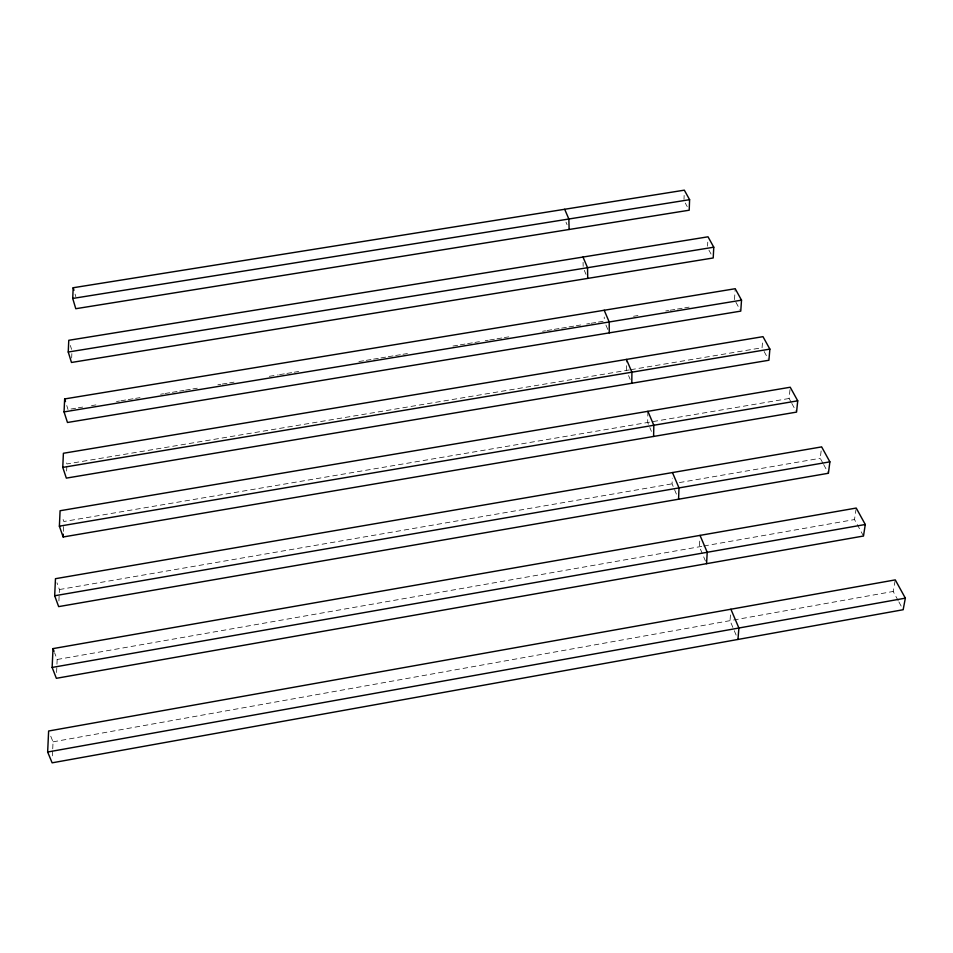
<?xml version="1.0" encoding="UTF-8"?>
<svg xmlns="http://www.w3.org/2000/svg" width="953" height="953" viewBox="0 0 953 953"><rect width="100%" height="100%" fill="white"/><g stroke="black" fill="none" stroke-linecap="round" stroke-linejoin="round"><path stroke-width="0.71" stroke-dasharray="4.76 3.57" d="M626.383 370.431L626.431 360.794M647.885 411.315L647.683 422.477L651.435 431.364M676.404 494.095L672.079 483.838L672.27 478.203M684.004 199.356L684.135 195.425M56.596 672.52L57.156 659.488L54.571 652.698M63.386 531.357L63.684 524.329M66.639 471.044L66.877 465.374M71.666 358.054L71.844 353.634M58.907 600.926L59.408 589.538L56.942 582.76M52.427 755.836L52.677 750.237M52.737 748.832L53.034 741.839L50.283 735.073M707.555 246.184L707.757 242.169M699.728 541.078L699.431 546.772L705.47 561.079M734.489 299.635L735.204 288.723M730.463 614.935L730.034 620.653L737.396 638.105M762.066 347.75L762.519 342.198M791.133 402.202L789.108 398.485L790.085 388.645M822.975 463.277L820.247 458.286L821.641 446.897M863.489 536.015L854.496 519.552L855.997 509.498M898.167 600.593L893.175 591.456L895.272 579.889M53.034 741.839L893.175 591.456M57.156 659.488L702.349 546.26M703.814 545.998L854.496 519.552M59.408 589.538L672.079 483.838M679.418 482.575L820.247 458.286M789.108 398.485L63.803 521.517L61.945 516.133M629.302 369.943L66.936 463.956L65.614 459.954M630.755 369.693L760.613 347.988M70.963 409.016L76.836 408.051M78.301 407.813L82.708 407.086M91.524 405.633L95.931 404.906M116.504 401.511L119.447 401.022M120.912 400.784L126.785 399.819M128.262 399.569L134.135 398.604M135.6 398.366L140.008 397.639M160.581 394.244L163.523 393.756M164.988 393.518L170.861 392.553M172.338 392.302L178.211 391.338M179.676 391.099L184.084 390.373M185.561 390.122L191.434 389.158M192.899 388.919L197.307 388.193M217.88 384.798L220.81 384.309M222.287 384.071L228.16 383.106M229.625 382.868L234.033 382.141M269.294 376.328L278.109 374.874M279.586 374.624L285.459 373.659M286.924 373.421L292.809 372.444M294.274 372.206L298.682 371.479M358.912 361.544L364.796 360.579M366.262 360.341L372.135 359.364M373.612 359.126L379.485 358.161M380.95 357.911L386.835 356.946M388.3 356.708L394.173 355.731M395.65 355.493L401.523 354.528M402.988 354.278L407.396 353.551M452.949 346.046L458.822 345.081M460.287 344.843L466.172 343.866M467.637 343.628L473.51 342.663M474.987 342.413L479.395 341.686M485.268 340.721L488.21 340.233M489.675 339.995L495.548 339.03M497.025 338.78L502.898 337.815M504.363 337.576L508.771 336.85M542.567 331.275L545.497 330.786M546.974 330.548L552.847 329.583M554.312 329.333L560.197 328.368M561.662 328.13L567.535 327.153M569.012 326.915L574.885 325.95M576.351 325.7L580.758 324.973M586.643 324.008L589.573 323.52M591.051 323.281L596.923 322.317M598.389 322.078L604.273 321.101L604.238 317.039M633.531 316.277L637.926 315.55M665.718 310.976L668.649 310.487M670.114 310.249L675.963 309.284M677.428 309.046L683.277 308.081M684.742 307.843L689.138 307.116M685.267 203.049L687.232 206.634M708.925 250.127L711.069 254.046M764.115 351.49L768.225 358.995M791.812 403.441L795.874 410.862M735.883 302.184L740.076 309.844M898.882 601.903L903.158 609.729M823.654 464.528L828.419 473.26M565.999 222.168L567.035 224.61M584.308 270.378L586.012 274.393M628.551 375.553L630.183 379.401M605.929 325.033L608.693 331.573M66.758 405.537L68.02 409.504M70.367 345.498L71.57 349.394M75.073 294.143L75.835 296.693M583.081 262.373L583.153 266.375"/><path stroke-width="1.43" d="M631.803 383.249L631.91 372.194L626.443 359.412M653.591 436.438L653.829 425.252L647.885 411.327M689.603 199.677L689.198 210.208L75.775 308.712L72.726 298.444L73.178 287.746L684.325 190.171L689.603 199.677L72.726 298.444M678.56 499.229L679.001 487.912L672.461 472.557M63.148 536.98L59.384 526.187L60.087 510.737L790.228 387.24L797.732 400.82L796.553 412.101L63.148 536.98L63.267 534.168M68.247 352.026L68.771 340.292L708.019 236.809L713.773 247.208L713.213 257.965L71.475 362.474L68.247 352.026L713.773 247.208M47.65 752.024L48.627 731.011L895.272 579.889L905.35 598.15L903.158 609.729L52.129 762.829L47.65 752.024L905.35 598.15M52.141 667.445L53.011 648.612L856.211 508.056L865.288 524.495L863.489 536.015L56.358 678.31L52.141 667.445L865.288 524.495M64.054 411.899L64.649 398.938L735.204 288.723L741.517 300.159L740.767 311.119L67.472 422.489L64.054 411.899L741.517 300.159M62.767 467.411L63.398 453.271L762.984 336.659L769.869 349.108L768.916 360.246L66.341 478.12L62.767 467.411L769.869 349.108M54.678 595.768L55.465 578.697L821.641 446.897L829.884 461.848L828.419 473.26L58.657 606.62L54.678 595.768L829.884 461.848M706.566 563.676L707.221 552.275L700.026 535.383M737.956 639.451L738.897 628.015L730.891 609.229M59.384 526.187L797.732 400.82M564.676 209.279L568.858 219.011L569.12 229.494M582.986 257.048L587.548 267.71L587.715 278.395M604.19 310.249L609.205 321.983L609.241 332.883M53.011 648.612L54.047 651.34M64.649 398.938L65.495 401.582M73.178 287.746L73.941 290.308"/></g></svg>
